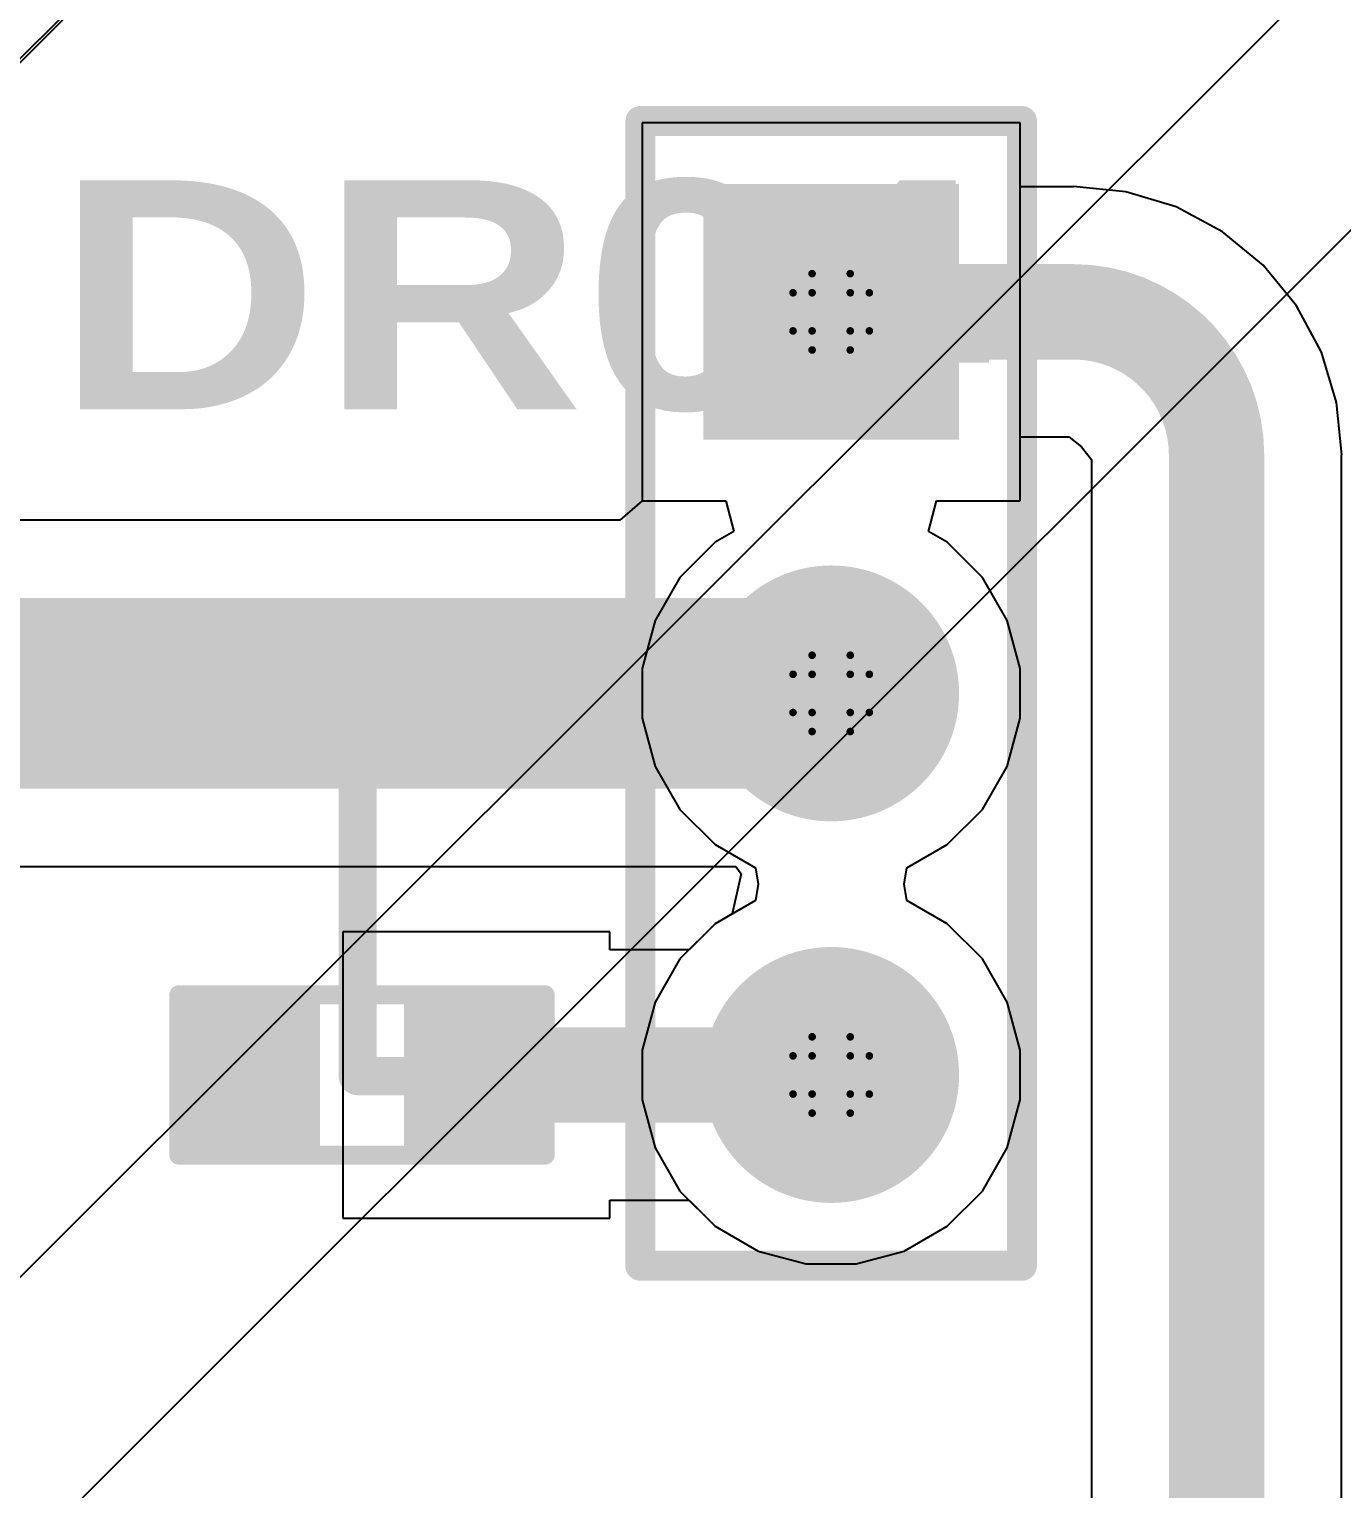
# Model space of a CAD drawing. Header units: inches. Extents: x 0 to 213, y 0 to 212.
# Drawn here: x 1.0362 to 1.3803, y 0.823 to 1.2055 of the extents above; entities that cross this region are included whole.
import ezdxf

# ---------------------------------------------------------------- set-up
doc = ezdxf.new("R2010")
doc.units = ezdxf.units.IN
doc.header["$MEASUREMENT"] = 0
for name, color, linetype in [('Bottom Layer', 5, 'Continuous'), ('Bottom Overlay', 54, 'Continuous'), ('Bottom Paste', 16, 'Continuous'), ('Bottom Solder', 6, 'Continuous'), ('Drill Drawing', 1, 'Continuous'), ('Multi-Layer', 9, 'Continuous'), ('Pad Holes', 156, 'Continuous'), ('Top Layer', 1, 'Continuous'), ('Top Overlay', 2, 'Continuous'), ('Top Solder', 216, 'Continuous')]:
    doc.layers.add(name, color=color, linetype=linetype)
doc.styles.add('Arial Black_Bold', font='', dxfattribs={"height": 0.2})
doc.styles.get('Arial Black_Bold').set_extended_font_data('Arial Black', bold=True)

# ---------------------------------------------------------------- blocks, each defined once
blk = doc.blocks.new('R___0603_B_9')
at = {"layer": 'Bottom Layer'}
for points in [[(-0.045, -0.0175), (-0.045, 0.0175), (-0.015, 0.0175), (-0.015, -0.0175)], [(0.015, -0.0175), (0.015, 0.0175), (0.045, 0.0175), (0.045, -0.0175)]]:
    blk.add_hatch(color=5, dxfattribs=at).paths.add_polyline_path(points)
at = {"layer": 'Bottom Paste'}
for points in [[(-0.045, -0.0175), (-0.045, 0.0175), (-0.015, 0.0175), (-0.015, -0.0175)], [(0.015, -0.0175), (0.015, 0.0175), (0.045, 0.0175), (0.045, -0.0175)]]:
    blk.add_hatch(color=16, dxfattribs=at).paths.add_polyline_path(points)
at = {"layer": 'Bottom Solder'}
for points in [[(-0.049, -0.0215), (-0.049, 0.0215), (-0.011, 0.0215), (-0.011, -0.0215)], [(0.011, -0.0215), (0.011, 0.0215), (0.049, 0.0215), (0.049, -0.0215)]]:
    blk.add_hatch(color=6, dxfattribs=at).paths.add_polyline_path(points)
at = {"layer": 'Bottom Overlay'}
for points in [[(0.048, 0.021, 0.005, 0.005, 0), (-0.048, 0.021, 0.005, 0.005, 0)], [(-0.048, 0.021, 0.005, 0.005, 0), (-0.048, -0.021, 0.005, 0.005, 0)], [(0.048, 0.021, 0.005, 0.005, 0), (0.048, -0.021, 0.005, 0.005, 0)], [(0.048, -0.021, 0.005, 0.005, 0), (-0.048, -0.021, 0.005, 0.005, 0)]]:
    blk.add_lwpolyline(points, format="xyseb", dxfattribs=at)
for points in [[(-0.04925, 0.021, 0.0025, 0.0025, 1), (-0.04675, 0.021, 0.0025, 0.0025, 1)], [(-0.04925, 0.021, 0.0025, 0.0025, 1), (-0.04675, 0.021, 0.0025, 0.0025, 1)], [(0.04675, 0.021, 0.0025, 0.0025, 1), (0.04925, 0.021, 0.0025, 0.0025, 1)], [(0.04675, 0.021, 0.0025, 0.0025, 1), (0.04925, 0.021, 0.0025, 0.0025, 1)], [(-0.04925, -0.021, 0.0025, 0.0025, 1), (-0.04675, -0.021, 0.0025, 0.0025, 1)], [(-0.04925, -0.021, 0.0025, 0.0025, 1), (-0.04675, -0.021, 0.0025, 0.0025, 1)], [(0.04675, -0.021, 0.0025, 0.0025, 1), (0.04925, -0.021, 0.0025, 0.0025, 1)], [(0.04675, -0.021, 0.0025, 0.0025, 1), (0.04925, -0.021, 0.0025, 0.0025, 1)]]:
    blk.add_lwpolyline(points, format="xyseb", close=True, dxfattribs=at)
blk = doc.blocks.new('HDR1X3__21')
at = {"layer": 'Bottom Layer'}
blk.add_hatch(color=5, dxfattribs=at).paths.add_polyline_path([(-0.02953, 0.02953), (0.02953, 0.02953), (0.02953, -0.02953), (-0.02953, -0.02953)])
h = blk.add_hatch(color=5, dxfattribs=at)
edge = h.paths.add_edge_path()
edge.add_arc((0.1, 0), 0.02953, 0, 360)
h = blk.add_hatch(color=5, dxfattribs=at)
edge = h.paths.add_edge_path()
edge.add_arc((0.2, 0), 0.02953, 0, 360)
at = {"layer": 'Bottom Solder'}
blk.add_hatch(color=6, dxfattribs=at).paths.add_polyline_path([(-0.03353, 0.03353), (0.03353, 0.03353), (0.03353, -0.03353), (-0.03353, -0.03353)])
h = blk.add_hatch(color=6, dxfattribs=at)
edge = h.paths.add_edge_path()
edge.add_arc((0.1, 0), 0.03353, 0, 360)
h = blk.add_hatch(color=6, dxfattribs=at)
edge = h.paths.add_edge_path()
edge.add_arc((0.2, 0), 0.03353, 0, 360)
at = {"layer": 'Multi-Layer'}
blk.add_hatch(color=9, dxfattribs=at).paths.add_polyline_path([(-0.02953, 0.02953), (0.02953, 0.02953), (0.02953, -0.02953), (-0.02953, -0.02953)])
h = blk.add_hatch(color=9, dxfattribs=at)
edge = h.paths.add_edge_path()
edge.add_arc((0.1, 0), 0.02953, 0, 360)
h = blk.add_hatch(color=9, dxfattribs=at)
edge = h.paths.add_edge_path()
edge.add_arc((0.2, 0), 0.02953, 0, 360)
at = {"layer": 'Pad Holes'}
h = blk.add_hatch(color=7, dxfattribs=at)
edge = h.paths.add_edge_path()
edge.add_arc((0, 0), 0.01772, 0, 360)
h = blk.add_hatch(color=7, dxfattribs=at)
edge = h.paths.add_edge_path()
edge.add_arc((0.1, 0), 0.01772, 0, 360)
h = blk.add_hatch(color=7, dxfattribs=at)
edge = h.paths.add_edge_path()
edge.add_arc((0.2, 0), 0.01772, 0, 360)
at = {"layer": 'Top Layer'}
blk.add_hatch(color=1, dxfattribs=at).paths.add_polyline_path([(-0.02953, 0.02953), (0.02953, 0.02953), (0.02953, -0.02953), (-0.02953, -0.02953)])
h = blk.add_hatch(color=1, dxfattribs=at)
edge = h.paths.add_edge_path()
edge.add_arc((0.1, 0), 0.02953, 0, 360)
h = blk.add_hatch(color=1, dxfattribs=at)
edge = h.paths.add_edge_path()
edge.add_arc((0.2, 0), 0.02953, 0, 360)
at = {"layer": 'Top Solder'}
blk.add_hatch(color=216, dxfattribs=at).paths.add_polyline_path([(-0.03353, 0.03353), (0.03353, 0.03353), (0.03353, -0.03353), (-0.03353, -0.03353)])
h = blk.add_hatch(color=216, dxfattribs=at)
edge = h.paths.add_edge_path()
edge.add_arc((0.1, 0), 0.03353, 0, 360)
h = blk.add_hatch(color=216, dxfattribs=at)
edge = h.paths.add_edge_path()
edge.add_arc((0.2, 0), 0.03353, 0, 360)
at = {"layer": 'Top Overlay'}
for points in [[(-0.05, -0.05, 0.00787, 0.00787, 0), (-0.05, 0.05, 0.00787, 0.00787, 0)], [(0.25, 0.05, 0.00787, 0.00787, 0), (-0.05, 0.05, 0.00787, 0.00787, 0)], [(0.25, -0.05, 0.00787, 0.00787, 0), (0.25, 0.05, 0.00787, 0.00787, 0)], [(0.25, -0.05, 0.00787, 0.00787, 0), (-0.05, -0.05, 0.00787, 0.00787, 0)]]:
    blk.add_lwpolyline(points, format="xyseb", dxfattribs=at)
for points in [[(-0.05197, 0.05, 0.00394, 0.00394, 1), (-0.04803, 0.05, 0.00394, 0.00394, 1)], [(-0.05197, 0.05, 0.00394, 0.00394, 1), (-0.04803, 0.05, 0.00394, 0.00394, 1)], [(0.24803, 0.05, 0.00394, 0.00394, 1), (0.25197, 0.05, 0.00394, 0.00394, 1)], [(0.24803, 0.05, 0.00394, 0.00394, 1), (0.25197, 0.05, 0.00394, 0.00394, 1)], [(-0.05197, -0.05, 0.00394, 0.00394, 1), (-0.04803, -0.05, 0.00394, 0.00394, 1)], [(-0.05197, -0.05, 0.00394, 0.00394, 1), (-0.04803, -0.05, 0.00394, 0.00394, 1)], [(0.24803, -0.05, 0.00394, 0.00394, 1), (0.25197, -0.05, 0.00394, 0.00394, 1)], [(0.24803, -0.05, 0.00394, 0.00394, 1), (0.25197, -0.05, 0.00394, 0.00394, 1)]]:
    blk.add_lwpolyline(points, format="xyseb", close=True, dxfattribs=at)
blk = doc.blocks.new('5050_LED_56')
at = {"layer": 'Top Solder'}
for p in [(0.0156, -0.09023), (-0.05874, -0.09026)]:
    blk.add_line(p, (-211.60534, -211.48777), dxfattribs=at)
blk = doc.blocks.new('5050_LED_57')
at = {"layer": 'Top Solder'}
blk.add_line((-0.05874, -0.09026), (-211.99904, -211.48777), dxfattribs=at)
blk = doc.blocks.new('5050_LED_58')
at = {"layer": 'Top Solder'}
blk.add_line((-0.05874, -0.09026), (-211.60534, -211.09407), dxfattribs=at)

msp = doc.modelspace()

# ---------------------------------------------------------------- linework, layer by layer
at = {"layer": 'Bottom Layer'}
for p, q in [((1.29595, 1.18098), (1.1969, 1.18098)), ((1.1969, 1.18098), (1.1969, 1.08484)), ((1.29595, 1.16423), (1.29595, 1.18098)), ((1.30994, 1.16423), (1.29595, 1.16423)), ((1.32366, 1.16294), (1.30994, 1.16429)), ((1.30994, 1.16429), (1.30994, 1.16423)), ((1.33686, 1.15893), (1.32366, 1.16294)), ((1.34903, 1.15243), (1.33686, 1.15893)), ((1.35969, 1.14368), (1.34903, 1.15243)), ((1.36844, 1.13302), (1.35969, 1.14368)), ((1.37494, 1.12086), (1.36844, 1.13302)), ((1.37894, 1.10766), (1.37494, 1.12086)), ((1.38029, 1.09393), (1.37894, 1.10766)), ((1.29595, 1.08192), (1.29595, 1.09867)), ((1.29595, 1.09867), (1.30875, 1.09867)), ((1.30875, 1.09867), (1.31204, 1.09604)), ((1.31204, 1.09604), (1.31468, 1.09275)), ((1.31468, 1.09275), (1.31468, 0.336)), ((1.38024, 0.336), (1.38024, 1.09393)), ((1.38024, 1.09393), (1.38029, 1.09393)), ((1.1969, 1.08484), (1.1969, 1.08192)), ((1.1969, 1.08192), (1.191, 1.07684)), ((1.27192, 1.07392), (1.27406, 1.08192)), ((1.27406, 1.08192), (1.29595, 1.08192)), ((1.191, 1.07684), (0.91574, 1.07684)), ((1.27684, 1.07108), (1.27192, 1.07392)), ((1.28606, 1.06186), (1.27684, 1.07108)), ((1.29258, 1.05057), (1.28606, 1.06186)), ((1.29595, 1.03797), (1.29258, 1.05057)), ((1.29595, 1.02493), (1.29595, 1.03797)), ((1.29258, 1.01233), (1.29595, 1.02493)), ((1.28606, 1.00104), (1.29258, 1.01233)), ((1.27684, 0.99182), (1.28606, 1.00104)), ((1.26624, 0.9857), (1.27684, 0.99182)), ((0.91574, 0.98606), (1.22147, 0.98606)), ((1.2228, 0.98415), (1.2205, 0.97367)), ((1.22147, 0.98606), (1.2228, 0.98415)), ((1.26554, 0.98145), (1.26624, 0.9857)), ((1.26624, 0.9772), (1.26554, 0.98145)), ((1.27684, 0.97108), (1.26624, 0.9772)), ((1.2205, 0.97367), (1.21602, 0.97108)), ((1.18843, 0.96895), (1.11843, 0.96895)), ((1.11843, 0.96895), (1.11843, 0.89395)), ((1.18843, 0.96423), (1.18843, 0.96895)), ((1.21602, 0.97108), (1.20916, 0.96423)), ((1.28606, 0.96186), (1.27684, 0.97108)), ((1.20916, 0.96423), (1.18843, 0.96423)), ((1.29258, 0.95057), (1.28606, 0.96186)), ((1.29595, 0.93797), (1.29258, 0.95057)), ((1.29595, 0.92493), (1.29595, 0.93797)), ((1.29258, 0.91233), (1.29595, 0.92493)), ((1.28606, 0.90104), (1.29258, 0.91233)), ((1.27684, 0.89182), (1.28606, 0.90104)), ((1.18843, 0.89395), (1.18843, 0.89867)), ((1.18843, 0.89867), (1.20916, 0.89867)), ((1.20916, 0.89867), (1.21602, 0.89182)), ((1.11843, 0.89395), (1.18843, 0.89395)), ((1.21602, 0.89182), (1.22731, 0.8853)), ((1.26554, 0.8853), (1.27684, 0.89182)), ((1.22731, 0.8853), (1.23991, 0.88192)), ((1.25295, 0.88192), (1.26554, 0.8853)), ((1.23991, 0.88192), (1.25295, 0.88192))]:
    msp.add_line(p, q, dxfattribs=at)
for points in [[(1.24643, 1.13145, 0.025, 0.025, 0), (1.30994, 1.13145, 0.025, 0.025, 0)], [(1.30994, 1.13145, 0.025, 0.025, -0.414214), (1.34746, 1.09393, 0.025, 0.025, 0)], [(1.34746, 0.336, 0.025, 0.025, 0), (1.34746, 1.09393, 0.025, 0.025, 0)], [(0.91574, 1.03145, 0.05, 0.05, 0), (1.24643, 1.03145, 0.05, 0.05, 0)], [(1.15343, 0.93145, 0.025, 0.025, 0), (1.24643, 0.93145, 0.025, 0.025, 0)]]:
    msp.add_lwpolyline(points, format="xyseb", dxfattribs=at)
for points in [[(1.24018, 1.13145, 0.0125, 0.0125, 1), (1.25268, 1.13145, 0.0125, 0.0125, 1)], [(1.30369, 1.13145, 0.0125, 0.0125, 1), (1.31619, 1.13145, 0.0125, 0.0125, 1)], [(1.30369, 1.13145, 0.0125, 0.0125, 1), (1.31619, 1.13145, 0.0125, 0.0125, 1)], [(1.34121, 1.09393, 0.0125, 0.0125, 1), (1.35371, 1.09393, 0.0125, 0.0125, 1)], [(1.34121, 1.09393, 0.0125, 0.0125, 1), (1.35371, 1.09393, 0.0125, 0.0125, 1)], [(1.23393, 1.03145, 0.025, 0.025, 1), (1.25893, 1.03145, 0.025, 0.025, 1)], [(1.14718, 0.93145, 0.0125, 0.0125, 1), (1.15968, 0.93145, 0.0125, 0.0125, 1)], [(1.24018, 0.93145, 0.0125, 0.0125, 1), (1.25268, 0.93145, 0.0125, 0.0125, 1)]]:
    msp.add_lwpolyline(points, format="xyseb", close=True, dxfattribs=at)
at = {"layer": 'Drill Drawing'}
for points in [[(1.24143, 1.13645, 0.002, 0.002, 0), (1.24143, 1.14145, 0.002, 0.002, 0)], [(1.24143, 1.14145, 0.002, 0.002, 0), (1.25143, 1.14145, 0.002, 0.002, 0)], [(1.25143, 1.13645, 0.002, 0.002, 0), (1.25143, 1.14145, 0.002, 0.002, 0)], [(1.23643, 1.12645, 0.002, 0.002, 0), (1.23643, 1.13645, 0.002, 0.002, 0)], [(1.23643, 1.13645, 0.002, 0.002, 0), (1.24143, 1.13645, 0.002, 0.002, 0)], [(1.25143, 1.13645, 0.002, 0.002, 0), (1.25643, 1.13645, 0.002, 0.002, 0)], [(1.25643, 1.12645, 0.002, 0.002, 0), (1.25643, 1.13645, 0.002, 0.002, 0)], [(1.23643, 1.12645, 0.002, 0.002, 0), (1.24143, 1.12645, 0.002, 0.002, 0)], [(1.24143, 1.12145, 0.002, 0.002, 0), (1.24143, 1.12645, 0.002, 0.002, 0)], [(1.25143, 1.12645, 0.002, 0.002, 0), (1.25643, 1.12645, 0.002, 0.002, 0)], [(1.25143, 1.12145, 0.002, 0.002, 0), (1.25143, 1.12645, 0.002, 0.002, 0)], [(1.24143, 1.12145, 0.002, 0.002, 0), (1.25143, 1.12145, 0.002, 0.002, 0)], [(1.24143, 1.03645, 0.002, 0.002, 0), (1.24143, 1.04145, 0.002, 0.002, 0)], [(1.24143, 1.04145, 0.002, 0.002, 0), (1.25143, 1.04145, 0.002, 0.002, 0)], [(1.25143, 1.03645, 0.002, 0.002, 0), (1.25143, 1.04145, 0.002, 0.002, 0)], [(1.23643, 1.02645, 0.002, 0.002, 0), (1.23643, 1.03645, 0.002, 0.002, 0)], [(1.23643, 1.03645, 0.002, 0.002, 0), (1.24143, 1.03645, 0.002, 0.002, 0)], [(1.25143, 1.03645, 0.002, 0.002, 0), (1.25643, 1.03645, 0.002, 0.002, 0)], [(1.25643, 1.02645, 0.002, 0.002, 0), (1.25643, 1.03645, 0.002, 0.002, 0)], [(1.23643, 1.02645, 0.002, 0.002, 0), (1.24143, 1.02645, 0.002, 0.002, 0)], [(1.24143, 1.02145, 0.002, 0.002, 0), (1.24143, 1.02645, 0.002, 0.002, 0)], [(1.25143, 1.02645, 0.002, 0.002, 0), (1.25643, 1.02645, 0.002, 0.002, 0)], [(1.25143, 1.02145, 0.002, 0.002, 0), (1.25143, 1.02645, 0.002, 0.002, 0)], [(1.24143, 1.02145, 0.002, 0.002, 0), (1.25143, 1.02145, 0.002, 0.002, 0)], [(1.24143, 0.93645, 0.002, 0.002, 0), (1.24143, 0.94145, 0.002, 0.002, 0)], [(1.24143, 0.94145, 0.002, 0.002, 0), (1.25143, 0.94145, 0.002, 0.002, 0)], [(1.25143, 0.93645, 0.002, 0.002, 0), (1.25143, 0.94145, 0.002, 0.002, 0)], [(1.23643, 0.92645, 0.002, 0.002, 0), (1.23643, 0.93645, 0.002, 0.002, 0)], [(1.23643, 0.93645, 0.002, 0.002, 0), (1.24143, 0.93645, 0.002, 0.002, 0)], [(1.25143, 0.93645, 0.002, 0.002, 0), (1.25643, 0.93645, 0.002, 0.002, 0)], [(1.25643, 0.92645, 0.002, 0.002, 0), (1.25643, 0.93645, 0.002, 0.002, 0)], [(1.23643, 0.92645, 0.002, 0.002, 0), (1.24143, 0.92645, 0.002, 0.002, 0)], [(1.24143, 0.92145, 0.002, 0.002, 0), (1.24143, 0.92645, 0.002, 0.002, 0)], [(1.25143, 0.92645, 0.002, 0.002, 0), (1.25643, 0.92645, 0.002, 0.002, 0)], [(1.25143, 0.92145, 0.002, 0.002, 0), (1.25143, 0.92645, 0.002, 0.002, 0)], [(1.24143, 0.92145, 0.002, 0.002, 0), (1.25143, 0.92145, 0.002, 0.002, 0)]]:
    msp.add_lwpolyline(points, format="xyseb", dxfattribs=at)
for points in [[(1.24093, 1.14145, 0.001, 0.001, 1), (1.24193, 1.14145, 0.001, 0.001, 1)], [(1.24093, 1.14145, 0.001, 0.001, 1), (1.24193, 1.14145, 0.001, 0.001, 1)], [(1.25093, 1.14145, 0.001, 0.001, 1), (1.25193, 1.14145, 0.001, 0.001, 1)], [(1.25093, 1.14145, 0.001, 0.001, 1), (1.25193, 1.14145, 0.001, 0.001, 1)], [(1.23593, 1.13645, 0.001, 0.001, 1), (1.23693, 1.13645, 0.001, 0.001, 1)], [(1.23593, 1.13645, 0.001, 0.001, 1), (1.23693, 1.13645, 0.001, 0.001, 1)], [(1.24093, 1.13645, 0.001, 0.001, 1), (1.24193, 1.13645, 0.001, 0.001, 1)], [(1.24093, 1.13645, 0.001, 0.001, 1), (1.24193, 1.13645, 0.001, 0.001, 1)], [(1.25093, 1.13645, 0.001, 0.001, 1), (1.25193, 1.13645, 0.001, 0.001, 1)], [(1.25093, 1.13645, 0.001, 0.001, 1), (1.25193, 1.13645, 0.001, 0.001, 1)], [(1.25593, 1.13645, 0.001, 0.001, 1), (1.25693, 1.13645, 0.001, 0.001, 1)], [(1.25593, 1.13645, 0.001, 0.001, 1), (1.25693, 1.13645, 0.001, 0.001, 1)], [(1.23593, 1.12645, 0.001, 0.001, 1), (1.23693, 1.12645, 0.001, 0.001, 1)], [(1.23593, 1.12645, 0.001, 0.001, 1), (1.23693, 1.12645, 0.001, 0.001, 1)], [(1.24093, 1.12645, 0.001, 0.001, 1), (1.24193, 1.12645, 0.001, 0.001, 1)], [(1.24093, 1.12645, 0.001, 0.001, 1), (1.24193, 1.12645, 0.001, 0.001, 1)], [(1.25093, 1.12645, 0.001, 0.001, 1), (1.25193, 1.12645, 0.001, 0.001, 1)], [(1.25093, 1.12645, 0.001, 0.001, 1), (1.25193, 1.12645, 0.001, 0.001, 1)], [(1.25593, 1.12645, 0.001, 0.001, 1), (1.25693, 1.12645, 0.001, 0.001, 1)], [(1.25593, 1.12645, 0.001, 0.001, 1), (1.25693, 1.12645, 0.001, 0.001, 1)], [(1.24093, 1.12145, 0.001, 0.001, 1), (1.24193, 1.12145, 0.001, 0.001, 1)], [(1.24093, 1.12145, 0.001, 0.001, 1), (1.24193, 1.12145, 0.001, 0.001, 1)], [(1.25093, 1.12145, 0.001, 0.001, 1), (1.25193, 1.12145, 0.001, 0.001, 1)], [(1.25093, 1.12145, 0.001, 0.001, 1), (1.25193, 1.12145, 0.001, 0.001, 1)], [(1.24093, 1.04145, 0.001, 0.001, 1), (1.24193, 1.04145, 0.001, 0.001, 1)], [(1.24093, 1.04145, 0.001, 0.001, 1), (1.24193, 1.04145, 0.001, 0.001, 1)], [(1.25093, 1.04145, 0.001, 0.001, 1), (1.25193, 1.04145, 0.001, 0.001, 1)], [(1.25093, 1.04145, 0.001, 0.001, 1), (1.25193, 1.04145, 0.001, 0.001, 1)], [(1.23593, 1.03645, 0.001, 0.001, 1), (1.23693, 1.03645, 0.001, 0.001, 1)], [(1.23593, 1.03645, 0.001, 0.001, 1), (1.23693, 1.03645, 0.001, 0.001, 1)], [(1.24093, 1.03645, 0.001, 0.001, 1), (1.24193, 1.03645, 0.001, 0.001, 1)], [(1.24093, 1.03645, 0.001, 0.001, 1), (1.24193, 1.03645, 0.001, 0.001, 1)], [(1.25093, 1.03645, 0.001, 0.001, 1), (1.25193, 1.03645, 0.001, 0.001, 1)], [(1.25093, 1.03645, 0.001, 0.001, 1), (1.25193, 1.03645, 0.001, 0.001, 1)], [(1.25593, 1.03645, 0.001, 0.001, 1), (1.25693, 1.03645, 0.001, 0.001, 1)], [(1.25593, 1.03645, 0.001, 0.001, 1), (1.25693, 1.03645, 0.001, 0.001, 1)], [(1.23593, 1.02645, 0.001, 0.001, 1), (1.23693, 1.02645, 0.001, 0.001, 1)], [(1.23593, 1.02645, 0.001, 0.001, 1), (1.23693, 1.02645, 0.001, 0.001, 1)], [(1.24093, 1.02645, 0.001, 0.001, 1), (1.24193, 1.02645, 0.001, 0.001, 1)], [(1.24093, 1.02645, 0.001, 0.001, 1), (1.24193, 1.02645, 0.001, 0.001, 1)], [(1.25093, 1.02645, 0.001, 0.001, 1), (1.25193, 1.02645, 0.001, 0.001, 1)], [(1.25093, 1.02645, 0.001, 0.001, 1), (1.25193, 1.02645, 0.001, 0.001, 1)], [(1.25593, 1.02645, 0.001, 0.001, 1), (1.25693, 1.02645, 0.001, 0.001, 1)], [(1.25593, 1.02645, 0.001, 0.001, 1), (1.25693, 1.02645, 0.001, 0.001, 1)], [(1.24093, 1.02145, 0.001, 0.001, 1), (1.24193, 1.02145, 0.001, 0.001, 1)], [(1.24093, 1.02145, 0.001, 0.001, 1), (1.24193, 1.02145, 0.001, 0.001, 1)], [(1.25093, 1.02145, 0.001, 0.001, 1), (1.25193, 1.02145, 0.001, 0.001, 1)], [(1.25093, 1.02145, 0.001, 0.001, 1), (1.25193, 1.02145, 0.001, 0.001, 1)], [(1.24093, 0.94145, 0.001, 0.001, 1), (1.24193, 0.94145, 0.001, 0.001, 1)], [(1.24093, 0.94145, 0.001, 0.001, 1), (1.24193, 0.94145, 0.001, 0.001, 1)], [(1.25093, 0.94145, 0.001, 0.001, 1), (1.25193, 0.94145, 0.001, 0.001, 1)], [(1.25093, 0.94145, 0.001, 0.001, 1), (1.25193, 0.94145, 0.001, 0.001, 1)], [(1.23593, 0.93645, 0.001, 0.001, 1), (1.23693, 0.93645, 0.001, 0.001, 1)], [(1.23593, 0.93645, 0.001, 0.001, 1), (1.23693, 0.93645, 0.001, 0.001, 1)], [(1.24093, 0.93645, 0.001, 0.001, 1), (1.24193, 0.93645, 0.001, 0.001, 1)], [(1.24093, 0.93645, 0.001, 0.001, 1), (1.24193, 0.93645, 0.001, 0.001, 1)], [(1.25093, 0.93645, 0.001, 0.001, 1), (1.25193, 0.93645, 0.001, 0.001, 1)], [(1.25093, 0.93645, 0.001, 0.001, 1), (1.25193, 0.93645, 0.001, 0.001, 1)], [(1.25593, 0.93645, 0.001, 0.001, 1), (1.25693, 0.93645, 0.001, 0.001, 1)], [(1.25593, 0.93645, 0.001, 0.001, 1), (1.25693, 0.93645, 0.001, 0.001, 1)], [(1.23593, 0.92645, 0.001, 0.001, 1), (1.23693, 0.92645, 0.001, 0.001, 1)], [(1.23593, 0.92645, 0.001, 0.001, 1), (1.23693, 0.92645, 0.001, 0.001, 1)], [(1.24093, 0.92645, 0.001, 0.001, 1), (1.24193, 0.92645, 0.001, 0.001, 1)], [(1.24093, 0.92645, 0.001, 0.001, 1), (1.24193, 0.92645, 0.001, 0.001, 1)], [(1.25093, 0.92645, 0.001, 0.001, 1), (1.25193, 0.92645, 0.001, 0.001, 1)], [(1.25093, 0.92645, 0.001, 0.001, 1), (1.25193, 0.92645, 0.001, 0.001, 1)], [(1.25593, 0.92645, 0.001, 0.001, 1), (1.25693, 0.92645, 0.001, 0.001, 1)], [(1.25593, 0.92645, 0.001, 0.001, 1), (1.25693, 0.92645, 0.001, 0.001, 1)], [(1.24093, 0.92145, 0.001, 0.001, 1), (1.24193, 0.92145, 0.001, 0.001, 1)], [(1.24093, 0.92145, 0.001, 0.001, 1), (1.24193, 0.92145, 0.001, 0.001, 1)], [(1.25093, 0.92145, 0.001, 0.001, 1), (1.25193, 0.92145, 0.001, 0.001, 1)], [(1.25093, 0.92145, 0.001, 0.001, 1), (1.25193, 0.92145, 0.001, 0.001, 1)]]:
    msp.add_lwpolyline(points, format="xyseb", close=True, dxfattribs=at)
at = {"layer": 'Top Layer'}
for p, q in [((1.29595, 1.18098), (1.1969, 1.18098)), ((1.1969, 1.18098), (1.1969, 1.08192)), ((1.29595, 1.08192), (1.29595, 1.18098)), ((1.1969, 1.08192), (1.21879, 1.08192)), ((1.21879, 1.08192), (1.22094, 1.07392)), ((1.27192, 1.07392), (1.27406, 1.08192)), ((1.27406, 1.08192), (1.29595, 1.08192)), ((1.22094, 1.07392), (1.21602, 1.07108)), ((1.27684, 1.07108), (1.27192, 1.07392)), ((1.21602, 1.07108), (1.20679, 1.06186)), ((1.28606, 1.06186), (1.27684, 1.07108)), ((1.20679, 1.06186), (1.20027, 1.05057)), ((1.29258, 1.05057), (1.28606, 1.06186)), ((1.20027, 1.05057), (1.1969, 1.03797)), ((1.29595, 1.03797), (1.29258, 1.05057)), ((1.1969, 1.03797), (1.1969, 1.02493)), ((1.29595, 1.02493), (1.29595, 1.03797)), ((1.1969, 1.02493), (1.20027, 1.01233)), ((1.29258, 1.01233), (1.29595, 1.02493)), ((1.20027, 1.01233), (1.20679, 1.00104)), ((1.28606, 1.00104), (1.29258, 1.01233)), ((1.20679, 1.00104), (1.21602, 0.99182)), ((1.27684, 0.99182), (1.28606, 1.00104)), ((1.21602, 0.99182), (1.22661, 0.9857)), ((1.26624, 0.9857), (1.27684, 0.99182)), ((1.22661, 0.9857), (1.22731, 0.98145)), ((1.26554, 0.98145), (1.26624, 0.9857)), ((1.22731, 0.98145), (1.22661, 0.9772)), ((1.26624, 0.9772), (1.26554, 0.98145)), ((1.22661, 0.9772), (1.21602, 0.97108)), ((1.27684, 0.97108), (1.26624, 0.9772)), ((1.21602, 0.97108), (1.20679, 0.96186)), ((1.28606, 0.96186), (1.27684, 0.97108)), ((1.20679, 0.96186), (1.20027, 0.95057)), ((1.29258, 0.95057), (1.28606, 0.96186)), ((1.20027, 0.95057), (1.1969, 0.93797)), ((1.29595, 0.93797), (1.29258, 0.95057)), ((1.1969, 0.93797), (1.1969, 0.92493)), ((1.29595, 0.92493), (1.29595, 0.93797)), ((1.1969, 0.92493), (1.20027, 0.91233)), ((1.29258, 0.91233), (1.29595, 0.92493)), ((1.20027, 0.91233), (1.20679, 0.90104)), ((1.28606, 0.90104), (1.29258, 0.91233)), ((1.20679, 0.90104), (1.21602, 0.89182)), ((1.27684, 0.89182), (1.28606, 0.90104)), ((1.21602, 0.89182), (1.22731, 0.8853)), ((1.26554, 0.8853), (1.27684, 0.89182)), ((1.22731, 0.8853), (1.23991, 0.88192)), ((1.25295, 0.88192), (1.26554, 0.8853)), ((1.23991, 0.88192), (1.25295, 0.88192))]:
    msp.add_line(p, q, dxfattribs=at)
at = {"layer": 'Top Overlay'}
for points in [[(1.12232, 1.03114, 0.01, 0.01, 0), (1.17828, 1.03114, 0.01, 0.01, 0)], [(1.12232, 0.93114, 0.01, 0.01, 0), (1.12232, 1.03114, 0.01, 0.01, 0)], [(1.12232, 0.93114, 0.01, 0.01, 0), (1.17828, 0.93114, 0.01, 0.01, 0)]]:
    msp.add_lwpolyline(points, format="xyseb", dxfattribs=at)
for points in [[(1.11982, 1.03114, 0.005, 0.005, 1), (1.12482, 1.03114, 0.005, 0.005, 1)], [(1.11982, 1.03114, 0.005, 0.005, 1), (1.12482, 1.03114, 0.005, 0.005, 1)], [(1.17578, 1.03114, 0.005, 0.005, 1), (1.18078, 1.03114, 0.005, 0.005, 1)], [(1.11982, 0.93114, 0.005, 0.005, 1), (1.12482, 0.93114, 0.005, 0.005, 1)], [(1.11982, 0.93114, 0.005, 0.005, 1), (1.12482, 0.93114, 0.005, 0.005, 1)], [(1.17578, 0.93114, 0.005, 0.005, 1), (1.18078, 0.93114, 0.005, 0.005, 1)]]:
    msp.add_lwpolyline(points, format="xyseb", close=True, dxfattribs=at)

# ---------------------------------------------------------------- block references
for name, p, rotation in [('5050_LED_57', (0.50432, 0.63705), 180), ('5050_LED_56', (0.89802, 0.63705), 180), ('5050_LED_58', (0.89802, 1.03075), 180), ('HDR1X3__21', (1.24643, 1.13145), 270), ('R___0603_B_9', (1.12343, 0.93145), 180)]:
    msp.add_blockref(name, p, dxfattribs=dict(rotation=rotation))

# ---------------------------------------------------------------- texts
at = {"layer": 'Top Overlay', "style": 'Arial Black_Bold'}
msp.add_text('DR04', height=0.06, dxfattribs=at).set_placement((1.04309, 1.10593))

doc.saveas('drawing.dxf')
